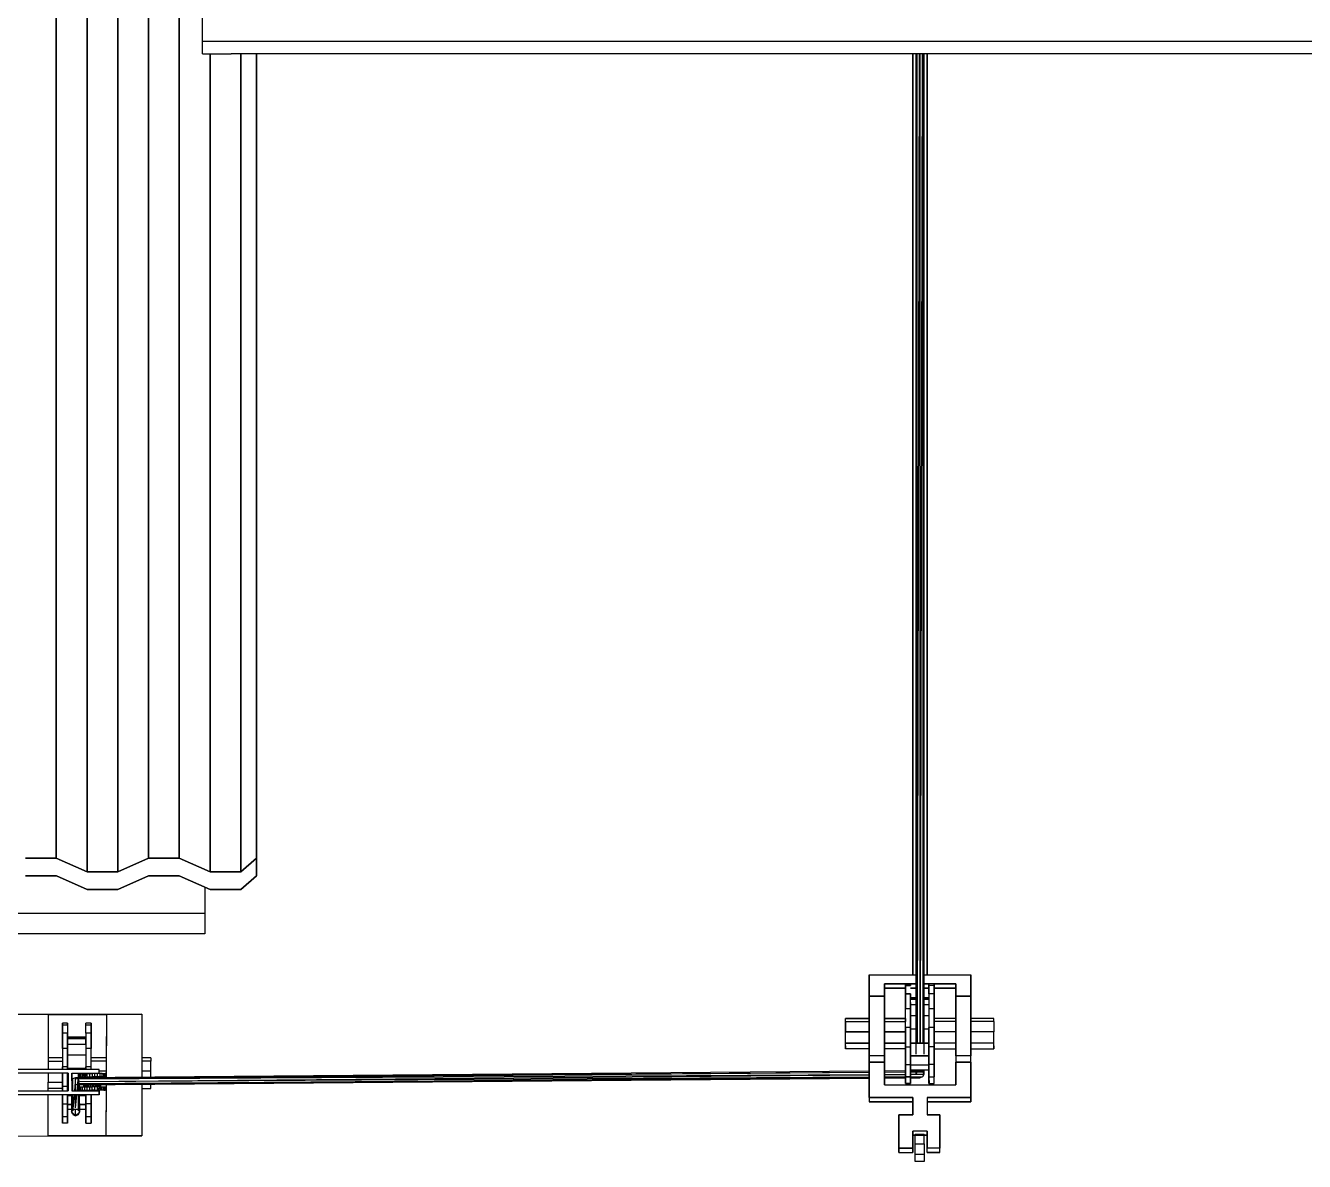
# Model space of a CAD drawing. Extents: x -32 to 51.8, y -51.6 to -5.5.
# Drawn here: x -15.203 to -11.639, y -27.937 to -24.769 of the extents above; entities that cross this region are included whole.
import ezdxf

# ---------------------------------------------------------------- set-up
doc = ezdxf.new("R2010")
doc.units = 0
doc.header["$MEASUREMENT"] = 0
doc.layers.get('0').update_dxf_attribs({"linetype": 'CONTINUOUS'})
doc.layers.add('hachures', color=5, linetype='CONTINUOUS')

msp = doc.modelspace()

# ---------------------------------------------------------------- linework, layer by layer
for p, q in [((-14.71, -24.8128), (-14.71, -24.651)), ((-14.71, -24.8484), (-14.71, -24.8128)), ((-14.71, -24.8128), (-14.63, -24.8128)), ((-14.63, -24.8128), (-10.79, -24.8128)), ((-14.71, -24.8484), (-14.63, -24.8484)), ((-10.79, -24.8484), (-14.63, -24.8484)), ((-14.6034, -24.8484), (-14.6034, -27.1295)), ((-14.5599, -27.0911), (-14.5599, -24.8484)), ((-14.5599, -24.8484), (-14.5599, -27.0911)), ((-14.5598, -27.1404), (-14.5598, -24.8484)), ((-12.7297, -24.8484), (-12.7297, -27.4169)), ((-12.7297, -27.4169), (-12.7297, -24.8484)), ((-12.7213, -24.8484), (-12.7213, -27.6379)), ((-12.719, -24.8484), (-12.7213, -27.6379)), ((-12.718, -27.607), (-12.718, -24.8484)), ((-12.7124, -24.8484), (-12.718, -27.607)), ((-12.7101, -24.8484), (-12.7101, -27.607)), ((-12.7045, -24.8484), (-12.71, -27.607)), ((-12.7021, -24.8484), (-12.7021, -27.607)), ((-12.6998, -24.8484), (-12.7021, -27.607)), ((-12.6988, -27.6379), (-12.6988, -24.8484)), ((-12.6902, -24.8484), (-12.6902, -27.4169)), ((-12.6902, -24.8484), (-12.6902, -27.4169)), ((-12.6902, -27.4169), (-12.6902, -24.8484)), ((-15.2034, -27.0911), (-15.1177, -27.0911)), ((-15.1177, -27.0912), (-15.2034, -27.0912)), ((-15.1177, -27.0912), (-15.1177, -27.0911)), ((-15.1177, -27.0911), (-15.0319, -27.1295)), ((-15.0319, -27.1296), (-15.1177, -27.0912)), ((-14.9462, -27.1295), (-14.8605, -27.0911)), ((-14.8605, -27.0912), (-14.9462, -27.1296)), ((-14.8605, -27.0911), (-14.8605, -27.0912)), ((-14.8605, -27.0911), (-14.7748, -27.0911)), ((-14.7748, -27.0912), (-14.8605, -27.0912)), ((-14.7748, -27.0911), (-14.7748, -27.0912)), ((-14.7748, -27.0911), (-14.6891, -27.1295)), ((-14.6891, -27.1296), (-14.7748, -27.0912)), ((-14.6034, -27.1295), (-14.5599, -27.0911)), ((-14.5599, -27.0912), (-14.6034, -27.1296)), ((-14.5599, -27.0911), (-14.5599, -27.0912)), ((-14.5599, -27.0911), (-14.5598, -27.1403)), ((-14.5598, -27.1404), (-14.5599, -27.0912)), ((-15.2032, -27.1403), (-15.2032, -27.1404)), ((-15.1175, -27.1403), (-15.2032, -27.1403)), ((-15.2032, -27.1404), (-15.1175, -27.1404)), ((-15.1175, -27.1403), (-15.1175, -27.1404)), ((-15.1175, -27.1404), (-15.1175, -27.1403)), ((-15.0318, -27.1787), (-15.1175, -27.1403)), ((-15.1175, -27.1404), (-15.0318, -27.1787)), ((-15.0319, -27.1296), (-15.0319, -27.1295)), ((-15.0319, -27.1295), (-14.9462, -27.1295)), ((-14.9462, -27.1296), (-15.0319, -27.1296)), ((-14.8604, -27.1403), (-14.9461, -27.1787)), ((-14.9461, -27.1787), (-14.8604, -27.1404)), ((-14.8604, -27.1403), (-14.8604, -27.1404)), ((-14.7747, -27.1403), (-14.8604, -27.1403)), ((-14.8604, -27.1404), (-14.7747, -27.1404)), ((-14.7747, -27.1404), (-14.7747, -27.1403)), ((-14.689, -27.1787), (-14.7747, -27.1403)), ((-14.7747, -27.1404), (-14.689, -27.1787)), ((-14.6891, -27.1296), (-14.6891, -27.1295)), ((-14.6891, -27.1295), (-14.6034, -27.1295)), ((-14.6034, -27.1296), (-14.6891, -27.1296)), ((-14.6034, -27.1295), (-14.6034, -27.1296)), ((-14.5598, -27.1403), (-14.6032, -27.1787)), ((-14.6032, -27.1787), (-14.5598, -27.1404)), ((-15.0318, -27.1787), (-15.0318, -27.1787)), ((-15.0318, -27.1787), (-14.9461, -27.1787)), ((-15.0318, -27.1787), (-15.0318, -27.1787)), ((-14.9461, -27.1787), (-15.0318, -27.1787)), ((-14.9461, -27.1787), (-14.9461, -27.1787)), ((-14.9461, -27.1787), (-14.9461, -27.1787)), ((-14.7034, -27.1723), (-14.7034, -27.2448)), ((-14.689, -27.1787), (-14.689, -27.1787)), ((-14.689, -27.1787), (-14.6032, -27.1787)), ((-14.6032, -27.1787), (-14.689, -27.1787)), ((-14.6032, -27.1787), (-14.6032, -27.1787)), ((-18.6234, -27.2447), (-14.7834, -27.2448)), ((-14.7834, -27.2448), (-14.7034, -27.2448)), ((-14.7034, -27.2448), (-14.7034, -27.3017)), ((-14.7834, -27.3017), (-18.6234, -27.3017)), ((-14.7034, -27.3017), (-14.7834, -27.3017)), ((-12.8514, -27.4416), (-12.8514, -27.4169)), ((-12.8514, -27.4169), (-12.8095, -27.4169)), ((-12.8514, -27.4174), (-12.8514, -27.4416)), ((-12.8514, -27.4533), (-12.8514, -27.4175)), ((-12.8514, -27.4175), (-12.8514, -27.4416)), ((-12.8514, -27.4937), (-12.8514, -27.4416)), ((-12.8514, -27.4416), (-12.8514, -27.4937)), ((-12.8095, -27.4169), (-12.7297, -27.4169)), ((-12.8095, -27.4416), (-12.8095, -27.4757)), ((-12.7506, -27.4416), (-12.8095, -27.4416)), ((-12.8095, -27.4757), (-12.8095, -27.4416)), ((-12.8095, -27.4533), (-12.8095, -27.4416)), ((-12.8095, -27.4416), (-12.7506, -27.4416)), ((-12.7506, -27.4601), (-12.7506, -27.4415)), ((-12.7506, -27.4415), (-12.7506, -27.4466)), ((-12.7362, -27.4415), (-12.7506, -27.4415)), ((-12.7506, -27.4466), (-12.7506, -27.4415)), ((-12.7506, -27.4415), (-12.7362, -27.4415)), ((-12.7506, -27.4466), (-12.7506, -27.4697)), ((-12.7362, -27.4466), (-12.7506, -27.4466)), ((-12.7506, -27.4697), (-12.7506, -27.4466)), ((-12.7506, -27.4466), (-12.7362, -27.4466)), ((-12.7362, -27.4466), (-12.7362, -27.4415)), ((-12.7362, -27.4415), (-12.7362, -27.4466)), ((-12.7297, -27.4416), (-12.7362, -27.4416)), ((-12.7362, -27.4416), (-12.7297, -27.4416)), ((-12.7362, -27.4466), (-12.7362, -27.4466)), ((-12.7362, -27.4466), (-12.7362, -27.4466)), ((-12.7297, -27.4169), (-12.7213, -27.4169)), ((-12.7213, -27.4416), (-12.7297, -27.4416)), ((-12.7297, -27.4416), (-12.7213, -27.4416)), ((-12.6988, -27.4169), (-12.6902, -27.4169)), ((-12.6902, -27.4416), (-12.6988, -27.4416)), ((-12.6988, -27.4416), (-12.6902, -27.4416)), ((-12.6902, -27.4169), (-12.6104, -27.4169)), ((-12.6851, -27.4416), (-12.6902, -27.4416)), ((-12.6902, -27.4416), (-12.6851, -27.4416)), ((-12.6851, -27.4415), (-12.6851, -27.4466)), ((-12.6706, -27.4415), (-12.6851, -27.4415)), ((-12.6851, -27.4466), (-12.6851, -27.4415)), ((-12.6851, -27.4466), (-12.6851, -27.4697)), ((-12.6706, -27.4466), (-12.6851, -27.4466)), ((-12.6851, -27.4697), (-12.6851, -27.4466)), ((-12.6706, -27.4415), (-12.6706, -27.4466)), ((-12.6706, -27.4466), (-12.6706, -27.4415)), ((-12.6104, -27.4416), (-12.6706, -27.4416)), ((-12.6706, -27.4416), (-12.6104, -27.4416)), ((-12.6706, -27.4466), (-12.6706, -27.4697)), ((-12.6706, -27.4697), (-12.6706, -27.4466)), ((-12.6104, -27.4169), (-12.5686, -27.4169)), ((-12.6104, -27.4757), (-12.6104, -27.4416)), ((-12.6104, -27.4533), (-12.6104, -27.4416)), ((-12.6104, -27.4416), (-12.6104, -27.4937)), ((-12.5686, -27.4169), (-12.5686, -27.4416)), ((-12.5686, -27.4533), (-12.5686, -27.4174)), ((-12.5686, -27.4416), (-12.5686, -27.4757)), ((-12.5686, -27.4757), (-12.5686, -27.4416)), ((-12.8514, -27.5055), (-12.8514, -27.4533)), ((-12.8095, -27.4757), (-12.8514, -27.4757)), ((-12.8514, -27.4757), (-12.8514, -27.4937)), ((-12.8514, -27.4937), (-12.8514, -27.4757)), ((-12.8514, -27.4757), (-12.8514, -27.5201)), ((-12.8514, -27.5201), (-12.8514, -27.4757)), ((-12.8514, -27.4757), (-12.8095, -27.4757)), ((-12.8095, -27.4533), (-12.7506, -27.4533)), ((-12.7506, -27.4533), (-12.8095, -27.4533)), ((-12.8095, -27.4757), (-12.8095, -27.4757)), ((-12.8095, -27.4757), (-12.8095, -27.5201)), ((-12.8095, -27.5201), (-12.8095, -27.4757)), ((-12.7506, -27.4601), (-12.7506, -27.4948)), ((-12.7506, -27.4948), (-12.7506, -27.4601)), ((-12.7506, -27.4697), (-12.7506, -27.5117)), ((-12.7506, -27.5117), (-12.7506, -27.4697)), ((-12.7506, -27.4697), (-12.7362, -27.4697)), ((-12.7362, -27.4697), (-12.7506, -27.4697)), ((-12.7362, -27.4533), (-12.7297, -27.4533)), ((-12.7297, -27.4533), (-12.7362, -27.4533)), ((-12.7362, -27.4697), (-12.7362, -27.4802)), ((-12.7362, -27.5117), (-12.7362, -27.4697)), ((-12.7213, -27.4802), (-12.7362, -27.4802)), ((-12.7362, -27.4839), (-12.7362, -27.4802)), ((-12.7213, -27.4839), (-12.7362, -27.4839)), ((-12.7362, -27.5006), (-12.7362, -27.4839)), ((-12.7362, -27.4839), (-12.7213, -27.4839)), ((-12.7297, -27.4533), (-12.7213, -27.4533)), ((-12.7213, -27.4533), (-12.7297, -27.4533)), ((-12.6988, -27.4533), (-12.6902, -27.4533)), ((-12.6902, -27.4533), (-12.6988, -27.4533)), ((-12.6851, -27.4802), (-12.6988, -27.4802)), ((-12.6851, -27.4839), (-12.6988, -27.4839)), ((-12.6988, -27.4839), (-12.6851, -27.4839)), ((-12.6902, -27.4533), (-12.6851, -27.4533)), ((-12.6851, -27.4533), (-12.6902, -27.4533)), ((-12.6851, -27.4601), (-12.6851, -27.4936)), ((-12.6851, -27.4697), (-12.6851, -27.5117)), ((-12.6706, -27.4697), (-12.6851, -27.4697)), ((-12.6851, -27.4802), (-12.6851, -27.4839)), ((-12.6851, -27.4839), (-12.6851, -27.5006)), ((-12.6706, -27.4533), (-12.6104, -27.4533)), ((-12.6104, -27.4533), (-12.6706, -27.4533)), ((-12.6706, -27.4697), (-12.6706, -27.5117)), ((-12.6706, -27.4948), (-12.6706, -27.4697)), ((-12.6706, -27.5117), (-12.6706, -27.4697)), ((-12.6104, -27.5055), (-12.6104, -27.4533)), ((-12.6104, -27.4937), (-12.6104, -27.4757)), ((-12.6104, -27.4757), (-12.6104, -27.5201)), ((-12.6104, -27.5201), (-12.6104, -27.4757)), ((-12.6104, -27.4757), (-12.5686, -27.4757)), ((-12.5686, -27.4757), (-12.6104, -27.4757)), ((-12.6104, -27.4757), (-12.6104, -27.4757)), ((-12.5686, -27.4757), (-12.5686, -27.5201)), ((-12.5686, -27.5201), (-12.5686, -27.4757)), ((-12.5686, -27.4757), (-12.5686, -27.4757)), ((-12.8514, -27.4937), (-12.8514, -27.5055)), ((-12.8514, -27.4937), (-12.8514, -27.4937)), ((-12.8514, -27.5055), (-12.8514, -27.5055)), ((-12.8514, -27.5055), (-12.8514, -27.5201)), ((-12.8514, -27.5223), (-12.8514, -27.5055)), ((-12.7506, -27.4948), (-12.7506, -27.4948)), ((-12.7506, -27.4948), (-12.7506, -27.5117)), ((-12.7506, -27.5117), (-12.7506, -27.4948)), ((-12.7506, -27.5629), (-12.7506, -27.5117)), ((-12.7506, -27.5117), (-12.7506, -27.5117)), ((-12.7362, -27.5117), (-12.7506, -27.5117)), ((-12.7362, -27.4936), (-12.7362, -27.5187)), ((-12.7362, -27.4948), (-12.7362, -27.4948)), ((-12.7362, -27.5006), (-12.7362, -27.5309)), ((-12.7213, -27.5006), (-12.7362, -27.5006)), ((-12.7362, -27.5309), (-12.7362, -27.5006)), ((-12.7362, -27.5629), (-12.7362, -27.5117)), ((-12.7362, -27.5117), (-12.7362, -27.5629)), ((-12.7362, -27.5187), (-12.7362, -27.5187)), ((-12.6851, -27.5006), (-12.6988, -27.5006)), ((-12.6851, -27.4948), (-12.6851, -27.4948)), ((-12.6851, -27.5006), (-12.6851, -27.5117)), ((-12.6851, -27.5117), (-12.6851, -27.5629)), ((-12.6706, -27.5117), (-12.6851, -27.5117)), ((-12.6706, -27.4948), (-12.6706, -27.4948)), ((-12.6706, -27.5442), (-12.6706, -27.4948)), ((-12.6706, -27.5117), (-12.6706, -27.5629)), ((-12.6706, -27.5629), (-12.6706, -27.5117)), ((-12.6104, -27.5223), (-12.6104, -27.5055)), ((-12.6104, -27.5055), (-12.6104, -27.5201)), ((-15.1392, -27.5271), (-15.2379, -27.5273)), ((-15.1397, -27.6801), (-15.1392, -27.5271)), ((-15.1392, -27.5271), (-14.9772, -27.5267)), ((-14.9772, -27.5267), (-15.1392, -27.5271)), ((-15.1392, -27.5271), (-14.9772, -27.5269)), ((-15.1005, -27.57), (-15.1005, -27.5514)), ((-15.1005, -27.5514), (-15.1005, -27.5566)), ((-15.086, -27.5514), (-15.1005, -27.5514)), ((-15.1005, -27.5566), (-15.1005, -27.5514)), ((-15.086, -27.5566), (-15.086, -27.5514)), ((-15.086, -27.5514), (-15.086, -27.5566)), ((-15.0205, -27.5514), (-15.0349, -27.5514)), ((-15.0349, -27.5566), (-15.0349, -27.5514)), ((-15.0205, -27.5566), (-15.0205, -27.5514)), ((-15.0205, -27.5514), (-15.0205, -27.5566)), ((-14.9778, -27.7029), (-14.9772, -27.5269)), ((-14.9776, -27.6483), (-14.9772, -27.5269)), ((-14.9772, -27.5267), (-14.8788, -27.5265)), ((-14.8788, -27.5265), (-14.9772, -27.5267)), ((-14.9772, -27.5269), (-14.8788, -27.5266)), ((-14.8788, -27.5266), (-14.8792, -27.7021)), ((-14.8788, -27.5266), (-14.8791, -27.6483)), ((-12.8514, -27.5383), (-12.9177, -27.5383)), ((-12.9177, -27.5469), (-12.9177, -27.5383)), ((-12.9177, -27.5383), (-12.8514, -27.5383)), ((-12.9177, -27.5469), (-12.8514, -27.5469)), ((-12.9177, -27.5753), (-12.9177, -27.5469)), ((-12.9177, -27.5469), (-12.9177, -27.5753)), ((-12.8514, -27.5201), (-12.8514, -27.6421)), ((-12.8514, -27.6421), (-12.8514, -27.5201)), ((-12.8514, -27.5383), (-12.8514, -27.5223)), ((-12.8095, -27.5201), (-12.8095, -27.6421)), ((-12.8095, -27.6421), (-12.8095, -27.5201)), ((-12.8095, -27.5383), (-12.8095, -27.5223)), ((-12.7506, -27.5383), (-12.8095, -27.5383)), ((-12.8095, -27.5383), (-12.7506, -27.5383)), ((-12.8095, -27.5469), (-12.7506, -27.5469)), ((-12.7506, -27.5469), (-12.7506, -27.5383)), ((-12.7506, -27.5383), (-12.7506, -27.5469)), ((-12.7362, -27.5309), (-12.7362, -27.5679)), ((-12.7213, -27.5309), (-12.7362, -27.5309)), ((-12.6851, -27.5309), (-12.6988, -27.5309)), ((-12.6104, -27.5383), (-12.6706, -27.5383)), ((-12.6706, -27.5469), (-12.6706, -27.5383)), ((-12.6104, -27.5469), (-12.6706, -27.5469)), ((-12.6706, -27.5753), (-12.6706, -27.5469)), ((-12.6104, -27.5201), (-12.6104, -27.6421)), ((-12.6104, -27.6421), (-12.6104, -27.5201)), ((-12.6104, -27.5383), (-12.6104, -27.5223)), ((-12.6104, -27.5223), (-12.6104, -27.5383)), ((-12.5686, -27.5201), (-12.5686, -27.6421)), ((-12.5686, -27.6421), (-12.5686, -27.5201)), ((-12.5686, -27.5229), (-12.5686, -27.5223)), ((-12.504, -27.5383), (-12.5686, -27.5383)), ((-12.504, -27.5469), (-12.5686, -27.5469)), ((-12.504, -27.5469), (-12.504, -27.5383)), ((-12.504, -27.5469), (-12.504, -27.5753)), ((-15.1005, -27.5566), (-15.1005, -27.5796)), ((-15.086, -27.5566), (-15.1005, -27.5566)), ((-15.1005, -27.5796), (-15.1005, -27.5566)), ((-15.1005, -27.6047), (-15.1005, -27.57)), ((-15.1005, -27.57), (-15.1005, -27.6047)), ((-15.1005, -27.5796), (-15.1005, -27.6216)), ((-15.086, -27.5796), (-15.1005, -27.5796)), ((-15.1005, -27.6216), (-15.1005, -27.5796)), ((-15.086, -27.5566), (-15.086, -27.5796)), ((-15.086, -27.5796), (-15.086, -27.5901)), ((-15.086, -27.6216), (-15.086, -27.5796)), ((-15.086, -27.5796), (-15.086, -27.6216)), ((-15.086, -27.5901), (-15.086, -27.5939)), ((-15.0349, -27.5901), (-15.086, -27.5901)), ((-15.086, -27.5901), (-15.086, -27.5951)), ((-15.086, -27.5939), (-15.086, -27.5901)), ((-15.086, -27.5901), (-15.0349, -27.5901)), ((-15.0205, -27.5566), (-15.0349, -27.5566)), ((-15.0349, -27.5796), (-15.0349, -27.5566)), ((-15.0205, -27.5796), (-15.0349, -27.5796)), ((-15.0349, -27.5796), (-15.0349, -27.6216)), ((-15.0349, -27.5939), (-15.0349, -27.5901)), ((-15.0205, -27.5796), (-15.0205, -27.5566)), ((-15.0205, -27.5566), (-15.0205, -27.5796)), ((-15.0205, -27.6216), (-15.0205, -27.5796)), ((-15.0205, -27.5796), (-15.0205, -27.6216)), ((-12.8514, -27.5753), (-12.9177, -27.5753)), ((-12.9177, -27.6068), (-12.9177, -27.5753)), ((-12.9177, -27.5753), (-12.8514, -27.5753)), ((-12.7506, -27.5753), (-12.8095, -27.5753)), ((-12.8095, -27.5753), (-12.7506, -27.5753)), ((-12.7506, -27.6172), (-12.7506, -27.5629)), ((-12.7362, -27.5629), (-12.7506, -27.5629)), ((-12.7506, -27.5629), (-12.7506, -27.5629)), ((-12.7506, -27.5629), (-12.7506, -27.6172)), ((-12.7362, -27.6172), (-12.7362, -27.5629)), ((-12.7362, -27.5629), (-12.7362, -27.6172)), ((-12.7362, -27.5679), (-12.7362, -27.607)), ((-12.7213, -27.5679), (-12.7362, -27.5679)), ((-12.6851, -27.5679), (-12.6988, -27.5679)), ((-12.6851, -27.5629), (-12.6851, -27.6172)), ((-12.6706, -27.5629), (-12.6851, -27.5629)), ((-12.6851, -27.6172), (-12.6851, -27.5629)), ((-12.6706, -27.5753), (-12.6706, -27.5629)), ((-12.6706, -27.6172), (-12.6706, -27.5629)), ((-12.6706, -27.5629), (-12.6706, -27.6172)), ((-12.6104, -27.5753), (-12.6706, -27.5753)), ((-12.6706, -27.6068), (-12.6706, -27.5753)), ((-12.504, -27.5753), (-12.5686, -27.5753)), ((-12.504, -27.6068), (-12.504, -27.5753)), ((-15.1005, -27.6216), (-15.1005, -27.6047)), ((-15.1005, -27.6047), (-15.1005, -27.6047)), ((-15.1005, -27.6047), (-15.1005, -27.6216)), ((-15.1005, -27.6216), (-15.1005, -27.6729)), ((-15.1005, -27.6216), (-15.1005, -27.6216)), ((-15.086, -27.6216), (-15.1005, -27.6216)), ((-15.086, -27.6032), (-15.086, -27.5939)), ((-15.086, -27.5939), (-15.0349, -27.5939)), ((-15.0349, -27.5939), (-15.086, -27.5939)), ((-15.0349, -27.6105), (-15.086, -27.6105)), ((-15.086, -27.6216), (-15.086, -27.6729)), ((-15.086, -27.6729), (-15.086, -27.6216)), ((-15.0349, -27.6105), (-15.0349, -27.5939)), ((-15.0349, -27.6216), (-15.0349, -27.6729)), ((-15.0205, -27.6216), (-15.0349, -27.6216)), ((-15.0205, -27.6729), (-15.0205, -27.6216)), ((-12.9177, -27.623), (-12.9177, -27.6068)), ((-12.9177, -27.6068), (-12.8514, -27.6068)), ((-12.8514, -27.6068), (-12.9177, -27.6068)), ((-12.9177, -27.6144), (-12.9177, -27.623)), ((-12.8514, -27.623), (-12.9177, -27.623)), ((-12.8514, -27.6886), (-12.8514, -27.623)), ((-12.8095, -27.6068), (-12.7506, -27.6068)), ((-12.7506, -27.6068), (-12.8095, -27.6068)), ((-12.7506, -27.623), (-12.8095, -27.623)), ((-12.8095, -27.66), (-12.8095, -27.623)), ((-12.7506, -27.6666), (-12.7506, -27.6172)), ((-12.7506, -27.6172), (-12.7362, -27.6172)), ((-12.7506, -27.6172), (-12.7506, -27.6666)), ((-12.7362, -27.607), (-12.7362, -27.6427)), ((-12.7362, -27.607), (-12.7362, -27.607)), ((-12.7362, -27.607), (-12.7213, -27.607)), ((-12.7213, -27.607), (-12.7362, -27.607)), ((-12.7362, -27.6666), (-12.7362, -27.6172)), ((-12.7362, -27.6172), (-12.7362, -27.6666)), ((-12.7213, -27.607), (-12.6851, -27.607)), ((-12.6851, -27.607), (-12.7213, -27.607)), ((-12.6851, -27.6172), (-12.6851, -27.6666)), ((-12.6706, -27.6172), (-12.6851, -27.6172)), ((-12.6851, -27.6666), (-12.6851, -27.6172)), ((-12.6706, -27.5984), (-12.6706, -27.5984)), ((-12.6104, -27.6068), (-12.6706, -27.6068)), ((-12.6706, -27.623), (-12.6706, -27.6068)), ((-12.6706, -27.6497), (-12.6706, -27.6068)), ((-12.6706, -27.6666), (-12.6706, -27.6172)), ((-12.6706, -27.6172), (-12.6706, -27.6666)), ((-12.6706, -27.623), (-12.6104, -27.623)), ((-12.6104, -27.6421), (-12.6104, -27.623)), ((-12.6104, -27.623), (-12.6104, -27.6717)), ((-12.504, -27.6068), (-12.5686, -27.6068)), ((-12.5686, -27.623), (-12.504, -27.623)), ((-12.504, -27.623), (-12.504, -27.6068)), ((-12.504, -27.6145), (-12.504, -27.623)), ((-15.1397, -27.6569), (-15.1005, -27.6569)), ((-15.1005, -27.6483), (-15.1396, -27.6483)), ((-15.0349, -27.6408), (-15.086, -27.6408)), ((-14.9776, -27.6483), (-15.0205, -27.6483)), ((-15.0205, -27.6569), (-15.0205, -27.6483)), ((-14.9776, -27.6569), (-15.0205, -27.6569)), ((-14.8538, -27.6483), (-14.8791, -27.6483)), ((-14.8538, -27.6569), (-14.8791, -27.6569)), ((-14.8538, -27.6483), (-14.8538, -27.6569)), ((-14.8538, -27.6852), (-14.8538, -27.6569)), ((-12.8514, -27.6421), (-12.8514, -27.6601)), ((-12.8095, -27.6421), (-12.8514, -27.6421)), ((-12.8514, -27.66), (-12.8514, -27.6421)), ((-12.8514, -27.7234), (-12.8514, -27.66)), ((-12.8514, -27.66), (-12.8095, -27.66)), ((-12.8514, -27.6601), (-12.8514, -27.7235)), ((-12.8095, -27.6601), (-12.8514, -27.6601)), ((-12.8095, -27.6421), (-12.8095, -27.66)), ((-12.8095, -27.66), (-12.8095, -27.7234)), ((-12.8095, -27.7235), (-12.8095, -27.6601)), ((-12.8095, -27.6601), (-12.8095, -27.6717)), ((-12.7362, -27.6427), (-12.7362, -27.6677)), ((-12.7362, -27.6427), (-12.7362, -27.6427)), ((-12.7362, -27.6427), (-12.6851, -27.6427)), ((-12.6851, -27.6427), (-12.7362, -27.6427)), ((-12.7213, -27.6427), (-12.7213, -27.6427)), ((-12.7186, -27.6427), (-12.7186, -27.6427)), ((-12.718, -27.6427), (-12.718, -27.6427)), ((-12.712, -27.6427), (-12.712, -27.6427)), ((-12.7101, -27.6427), (-12.7101, -27.6427)), ((-12.7038, -27.6427), (-12.7038, -27.6427)), ((-12.7021, -27.6427), (-12.7021, -27.6427)), ((-12.6992, -27.6427), (-12.6992, -27.6427)), ((-12.6988, -27.6427), (-12.6988, -27.6427)), ((-12.6851, -27.6427), (-12.6851, -27.6427)), ((-12.6104, -27.6421), (-12.6104, -27.66)), ((-12.5686, -27.6421), (-12.6104, -27.6421)), ((-12.6104, -27.7234), (-12.6104, -27.66)), ((-12.6104, -27.66), (-12.5686, -27.66)), ((-12.6104, -27.6601), (-12.6104, -27.7235)), ((-12.5686, -27.6601), (-12.6104, -27.6601)), ((-12.5686, -27.66), (-12.5686, -27.6421)), ((-12.5686, -27.66), (-12.5686, -27.7234)), ((-12.5686, -27.7235), (-12.5686, -27.6601)), ((-15.0847, -27.6801), (-15.4089, -27.6801)), ((-15.0847, -27.6909), (-15.4089, -27.6909)), ((-15.14, -27.7403), (-15.1398, -27.6909)), ((-15.1005, -27.6729), (-15.1005, -27.6729)), ((-15.1005, -27.6729), (-15.1005, -27.6801)), ((-15.086, -27.6729), (-15.1005, -27.6729)), ((-15.1005, -27.6801), (-15.1005, -27.6729)), ((-15.1005, -27.6909), (-15.1005, -27.7271)), ((-15.1005, -27.7168), (-15.1005, -27.6909)), ((-15.1005, -27.7271), (-15.1005, -27.6909)), ((-15.086, -27.6801), (-15.086, -27.6729)), ((-15.086, -27.6729), (-15.086, -27.6801)), ((-15.0349, -27.6778), (-15.086, -27.6778)), ((-15.086, -27.6801), (-15.086, -27.6778)), ((-15.086, -27.717), (-15.086, -27.6909)), ((-15.086, -27.7271), (-15.086, -27.6909)), ((-15.086, -27.6909), (-15.086, -27.7271)), ((-15.0745, -27.6801), (-15.0847, -27.6801)), ((-15.0847, -27.6909), (-15.0847, -27.7403)), ((-15.0847, -27.7403), (-15.0847, -27.6909)), ((-15.0847, -27.6909), (-15.0847, -27.7403)), ((-15.0847, -27.7403), (-15.0847, -27.6909)), ((-14.9978, -27.6801), (-15.0745, -27.6801)), ((-14.9978, -27.6801), (-15.0745, -27.6801)), ((-15.0745, -27.7117), (-15.0745, -27.6909)), ((-15.0745, -27.6909), (-14.9978, -27.6909)), ((-15.0745, -27.6909), (-15.0745, -27.7403)), ((-12.8514, -27.685), (-15.0641, -27.7036)), ((-15.0641, -27.7036), (-12.8514, -27.6878)), ((-15.057, -27.6916), (-15.0562, -27.6916)), ((-15.057, -27.6916), (-15.057, -27.7007)), ((-15.0562, -27.7065), (-12.8514, -27.6879)), ((-15.054, -27.6916), (-15.0562, -27.7007)), ((-15.0562, -27.6916), (-15.0562, -27.7007)), ((-15.0562, -27.6916), (-15.054, -27.6916)), ((-15.0562, -27.7065), (-12.8514, -27.6944)), ((-15.054, -27.6916), (-15.054, -27.7007)), ((-15.0503, -27.6916), (-15.054, -27.7007)), ((-15.0503, -27.6916), (-15.054, -27.6916)), ((-15.0529, -27.7136), (-12.8514, -27.6949)), ((-15.0503, -27.6916), (-15.0503, -27.7007)), ((-15.0503, -27.6916), (-15.0454, -27.6916)), ((-15.0394, -27.6916), (-15.0454, -27.7007)), ((-15.0454, -27.6916), (-15.0454, -27.7007)), ((-15.0454, -27.6916), (-15.0394, -27.6916)), ((-15.0394, -27.6916), (-15.0394, -27.7007)), ((-15.0326, -27.6916), (-15.0394, -27.7007)), ((-15.0394, -27.6916), (-15.0326, -27.6916)), ((-15.0349, -27.6729), (-15.0349, -27.6801)), ((-15.0205, -27.6729), (-15.0349, -27.6729)), ((-15.0349, -27.6801), (-15.0349, -27.6729)), ((-15.0349, -27.6778), (-15.0349, -27.6801)), ((-15.0349, -27.6909), (-15.0349, -27.6916)), ((-15.0349, -27.6916), (-15.0349, -27.6909)), ((-15.0349, -27.6909), (-15.0349, -27.6916)), ((-15.0326, -27.6916), (-15.0326, -27.7007)), ((-15.0326, -27.6916), (-15.0252, -27.6916)), ((-15.0252, -27.6916), (-15.0175, -27.6916)), ((-15.0252, -27.6916), (-15.0252, -27.7007)), ((-15.0205, -27.6801), (-15.0205, -27.6729)), ((-15.0205, -27.6916), (-15.0205, -27.6909)), ((-15.0098, -27.6916), (-15.0175, -27.6916)), ((-15.0175, -27.6916), (-15.0175, -27.7007)), ((-15.0025, -27.6916), (-15.0098, -27.6916)), ((-15.0098, -27.7007), (-15.0098, -27.6916)), ((-14.9956, -27.6916), (-15.0025, -27.6916)), ((-15.0025, -27.7007), (-15.0025, -27.6916)), ((-14.9978, -27.6909), (-14.9978, -27.6801)), ((-14.9978, -27.6909), (-14.9978, -27.6801)), ((-14.9777, -27.6852), (-14.9978, -27.6852)), ((-14.9897, -27.6916), (-14.9956, -27.6916)), ((-14.9956, -27.7007), (-14.9956, -27.6916)), ((-14.9897, -27.6916), (-14.9848, -27.6916)), ((-14.9897, -27.7007), (-14.9897, -27.6916)), ((-14.9848, -27.6916), (-14.9811, -27.6916)), ((-14.9848, -27.7007), (-14.9848, -27.6916)), ((-14.9789, -27.6916), (-14.9811, -27.6916)), ((-14.9811, -27.7007), (-14.9811, -27.6916)), ((-14.9781, -27.6916), (-14.9789, -27.6916)), ((-14.9789, -27.7007), (-14.9789, -27.6916)), ((-14.9781, -27.7007), (-14.9781, -27.6916)), ((-14.8538, -27.6852), (-14.8792, -27.6852)), ((-14.8538, -27.7018), (-14.8538, -27.6852)), ((-12.8514, -27.7234), (-12.8514, -27.6718)), ((-12.8514, -27.6718), (-12.8514, -27.6886)), ((-12.8095, -27.7234), (-12.8095, -27.6717)), ((-12.8095, -27.6718), (-12.8095, -27.7234)), ((-12.8095, -27.6719), (-12.8095, -27.6847)), ((-12.7506, -27.6842), (-12.8095, -27.6847)), ((-12.8095, -27.6875), (-12.7506, -27.687)), ((-12.8095, -27.6876), (-12.7506, -27.6871)), ((-12.8095, -27.6942), (-12.7506, -27.6938)), ((-12.8095, -27.6945), (-12.7506, -27.694)), ((-12.7506, -27.7013), (-12.7506, -27.6666)), ((-12.7506, -27.6666), (-12.7362, -27.6666)), ((-12.7506, -27.6666), (-12.7506, -27.7013)), ((-12.7362, -27.7013), (-12.7362, -27.6666)), ((-12.7362, -27.6666), (-12.7362, -27.7013)), ((-12.7362, -27.6677), (-12.6851, -27.6677)), ((-12.7362, -27.6677), (-12.7362, -27.6812)), ((-12.7362, -27.6812), (-12.6851, -27.6812)), ((-12.7362, -27.6812), (-12.7362, -27.6841)), ((-12.7213, -27.6839), (-12.7362, -27.6841)), ((-12.7362, -27.6869), (-12.7213, -27.6868)), ((-12.7362, -27.687), (-12.7213, -27.6869)), ((-12.7362, -27.6939), (-12.6988, -27.6936)), ((-12.7362, -27.6938), (-12.6988, -27.6936)), ((-12.7213, -27.6812), (-12.7213, -27.6936)), ((-12.7207, -27.6812), (-12.7213, -27.6936)), ((-12.718, -27.6867), (-12.7213, -27.6936)), ((-12.7181, -27.6868), (-12.7021, -27.6867)), ((-12.7181, -27.6868), (-12.7021, -27.6867)), ((-12.718, -27.6867), (-12.718, -27.6812)), ((-12.7173, -27.6812), (-12.718, -27.6867)), ((-12.7101, -27.6838), (-12.718, -27.6867)), ((-12.7101, -27.6812), (-12.7101, -27.6838)), ((-12.7097, -27.6812), (-12.7101, -27.6838)), ((-12.7021, -27.6867), (-12.7101, -27.6838)), ((-12.7021, -27.6867), (-12.7018, -27.6812)), ((-12.7021, -27.6867), (-12.7021, -27.6812)), ((-12.6988, -27.6936), (-12.7021, -27.6867)), ((-12.7021, -27.7004), (-12.6988, -27.6936)), ((-12.6988, -27.6936), (-12.6988, -27.6812)), ((-12.6851, -27.6666), (-12.6851, -27.7013)), ((-12.6706, -27.6666), (-12.6851, -27.6666)), ((-12.6851, -27.7013), (-12.6851, -27.6666)), ((-12.6706, -27.7013), (-12.6706, -27.6666)), ((-12.6706, -27.6666), (-12.6706, -27.7013)), ((-12.6104, -27.6717), (-12.6104, -27.6717)), ((-12.6104, -27.6717), (-12.6104, -27.7233)), ((-12.6104, -27.6718), (-12.6104, -27.6718)), ((-15.1005, -27.7168), (-15.1399, -27.7168)), ((-15.1005, -27.733), (-15.1399, -27.733)), ((-15.1005, -27.7271), (-15.1005, -27.7403)), ((-15.1005, -27.7403), (-15.1005, -27.7271)), ((-15.1005, -27.7271), (-15.086, -27.7271)), ((-15.1005, -27.733), (-15.1005, -27.7403)), ((-15.0847, -27.717), (-15.086, -27.717)), ((-15.086, -27.717), (-15.0847, -27.717)), ((-15.086, -27.7403), (-15.086, -27.7271)), ((-15.086, -27.7271), (-15.086, -27.7403)), ((-15.0721, -27.7065), (-15.0745, -27.7117)), ((-15.0721, -27.7065), (-15.0731, -27.7403)), ((-15.0641, -27.7036), (-15.0721, -27.7065)), ((-15.0719, -27.7403), (-15.0721, -27.7065)), ((-15.0641, -27.7036), (-15.0673, -27.7403)), ((-15.0562, -27.7065), (-15.0641, -27.7036)), ((-15.064, -27.7236), (-15.0641, -27.7036)), ((-15.0641, -27.7236), (-12.8514, -27.7045)), ((-15.0641, -27.7236), (-15.0562, -27.7207)), ((-15.0639, -27.7403), (-15.064, -27.7236)), ((-15.0593, -27.7403), (-15.0578, -27.7236)), ((-15.0576, -27.7212), (-15.0562, -27.7065)), ((-15.057, -27.7007), (-15.0562, -27.7007)), ((-15.057, -27.7286), (-15.0562, -27.7286)), ((-15.057, -27.7286), (-15.057, -27.7377)), ((-15.0562, -27.7007), (-15.054, -27.7007)), ((-15.0562, -27.7207), (-12.8514, -27.7017)), ((-12.8514, -27.7043), (-15.0562, -27.7207)), ((-15.0529, -27.7136), (-15.0562, -27.7065)), ((-15.0561, -27.7205), (-15.0562, -27.7065)), ((-15.0562, -27.7207), (-15.0529, -27.7136)), ((-15.0562, -27.7286), (-15.054, -27.7286)), ((-15.0562, -27.7286), (-15.0562, -27.7377)), ((-15.0561, -27.7286), (-15.0561, -27.7236)), ((-15.054, -27.7007), (-15.0503, -27.7007)), ((-15.054, -27.7286), (-15.0503, -27.7286)), ((-15.054, -27.7286), (-15.054, -27.7377)), ((-15.0534, -27.7286), (-15.0533, -27.7235)), ((-15.0529, -27.7136), (-12.8514, -27.7013)), ((-15.0528, -27.7286), (-15.0528, -27.7235)), ((-15.0503, -27.7007), (-15.0454, -27.7007)), ((-15.0503, -27.7286), (-15.0454, -27.7286)), ((-15.0503, -27.7286), (-15.0503, -27.7377)), ((-15.0454, -27.7007), (-15.0415, -27.7007)), ((-15.0454, -27.7286), (-15.0415, -27.7286)), ((-15.0454, -27.7286), (-15.0454, -27.7377)), ((-15.0415, -27.7007), (-15.0411, -27.7007)), ((-15.0415, -27.7007), (-15.0415, -27.7034)), ((-15.0415, -27.7234), (-15.0415, -27.7286)), ((-15.0415, -27.7286), (-15.0411, -27.7286)), ((-15.0411, -27.7007), (-15.0397, -27.7007)), ((-15.0411, -27.7007), (-15.0411, -27.7034)), ((-15.0411, -27.7234), (-15.0411, -27.7286)), ((-15.0411, -27.7286), (-15.0397, -27.7286)), ((-15.0397, -27.7007), (-15.0375, -27.7007)), ((-15.0397, -27.7007), (-15.0397, -27.7034)), ((-15.0397, -27.7234), (-15.0397, -27.7286)), ((-15.0397, -27.7286), (-15.0375, -27.7286)), ((-15.0394, -27.7286), (-15.0394, -27.7377)), ((-15.0375, -27.7007), (-15.0345, -27.7007)), ((-15.0375, -27.7007), (-15.0375, -27.7034)), ((-15.0375, -27.7234), (-15.0375, -27.7286)), ((-15.0375, -27.7286), (-15.0345, -27.7286)), ((-15.0345, -27.7007), (-15.0309, -27.7007)), ((-15.0345, -27.7007), (-15.0345, -27.7034)), ((-15.0345, -27.7234), (-15.0345, -27.7286)), ((-15.0345, -27.7286), (-15.0309, -27.7286)), ((-15.0326, -27.7286), (-15.0326, -27.7377)), ((-15.0309, -27.7007), (-15.0267, -27.7007)), ((-15.0309, -27.7007), (-15.0309, -27.7033)), ((-15.0309, -27.7233), (-15.0309, -27.7286)), ((-15.0309, -27.7286), (-15.0267, -27.7286)), ((-15.0267, -27.7007), (-15.0222, -27.7007)), ((-15.0267, -27.7007), (-15.0267, -27.7033)), ((-15.0267, -27.7233), (-15.0267, -27.7286)), ((-15.0267, -27.7286), (-15.0222, -27.7286)), ((-15.0252, -27.7286), (-15.0252, -27.7377)), ((-15.0222, -27.7007), (-15.0175, -27.7007)), ((-15.0222, -27.7007), (-15.0222, -27.7033)), ((-15.0222, -27.7233), (-15.0222, -27.7286)), ((-15.0222, -27.7286), (-15.0175, -27.7286)), ((-15.0129, -27.7007), (-15.0175, -27.7007)), ((-15.0175, -27.7007), (-15.0175, -27.7032)), ((-15.0175, -27.7232), (-15.0175, -27.7286)), ((-15.0129, -27.7286), (-15.0175, -27.7286)), ((-15.0175, -27.7377), (-15.0175, -27.7286)), ((-15.0084, -27.7007), (-15.0129, -27.7007)), ((-15.0129, -27.7032), (-15.0129, -27.7007)), ((-15.0129, -27.7286), (-15.0129, -27.7232)), ((-15.0084, -27.7286), (-15.0129, -27.7286)), ((-15.0098, -27.7377), (-15.0098, -27.7286)), ((-15.0042, -27.7007), (-15.0084, -27.7007)), ((-15.0084, -27.7031), (-15.0084, -27.7007)), ((-15.0084, -27.7286), (-15.0084, -27.7232)), ((-15.0042, -27.7286), (-15.0084, -27.7286)), ((-15.0006, -27.7007), (-15.0042, -27.7007)), ((-15.0042, -27.7031), (-15.0042, -27.7007)), ((-15.0042, -27.7286), (-15.0042, -27.7231)), ((-15.0006, -27.7286), (-15.0042, -27.7286)), ((-15.0025, -27.7377), (-14.9956, -27.7286)), ((-15.0025, -27.7377), (-15.0025, -27.7286)), ((-14.9976, -27.7007), (-15.0006, -27.7007)), ((-15.0006, -27.7031), (-15.0006, -27.7007)), ((-15.0006, -27.7286), (-15.0006, -27.7231)), ((-14.9976, -27.7286), (-15.0006, -27.7286)), ((-14.9954, -27.7007), (-14.9976, -27.7007)), ((-14.9976, -27.703), (-14.9976, -27.7007)), ((-14.9976, -27.7286), (-14.9976, -27.7231)), ((-14.9954, -27.7286), (-14.9976, -27.7286)), ((-14.9956, -27.7377), (-14.9897, -27.7286)), ((-14.9956, -27.7377), (-14.9956, -27.7286)), ((-14.994, -27.7007), (-14.9954, -27.7007)), ((-14.9954, -27.703), (-14.9954, -27.7007)), ((-14.9954, -27.7286), (-14.9954, -27.723)), ((-14.994, -27.7286), (-14.9954, -27.7286)), ((-14.9936, -27.7007), (-14.994, -27.7007)), ((-14.994, -27.703), (-14.994, -27.7007)), ((-14.994, -27.7286), (-14.994, -27.723)), ((-14.994, -27.7286), (-14.9936, -27.7286)), ((-14.9897, -27.7007), (-14.9936, -27.7007)), ((-14.9936, -27.703), (-14.9936, -27.7007)), ((-14.9936, -27.7286), (-14.9936, -27.723)), ((-14.9936, -27.7286), (-14.9897, -27.7286)), ((-14.9848, -27.7007), (-14.9897, -27.7007)), ((-14.9897, -27.7377), (-14.9897, -27.7286)), ((-14.9897, -27.7286), (-14.9848, -27.7286)), ((-14.9811, -27.7007), (-14.9848, -27.7007)), ((-14.9848, -27.7377), (-14.9811, -27.7286)), ((-14.9848, -27.7377), (-14.9848, -27.7286)), ((-14.9848, -27.7286), (-14.9811, -27.7286)), ((-14.9789, -27.7007), (-14.9811, -27.7007)), ((-14.9811, -27.7377), (-14.9811, -27.7286)), ((-14.9811, -27.7286), (-14.9789, -27.7286)), ((-14.9781, -27.7007), (-14.9789, -27.7007)), ((-14.9789, -27.7286), (-14.9781, -27.7286)), ((-14.9789, -27.7377), (-14.9789, -27.7286)), ((-14.9784, -27.8656), (-14.9779, -27.7229)), ((-14.9784, -27.8656), (-14.9779, -27.733)), ((-14.9781, -27.7377), (-14.9781, -27.7286)), ((-14.9781, -27.733), (-14.9779, -27.733)), ((-14.8793, -27.722), (-14.8796, -27.8653)), ((-14.8793, -27.733), (-14.8796, -27.8653)), ((-14.8793, -27.733), (-14.8538, -27.733)), ((-14.8538, -27.733), (-14.8538, -27.7218)), ((-14.8538, -27.733), (-14.8538, -27.7244)), ((-12.8514, -27.7589), (-12.8514, -27.7234)), ((-12.8514, -27.7235), (-12.8514, -27.759)), ((-12.8095, -27.701), (-12.7506, -27.7007)), ((-12.8095, -27.7013), (-12.7506, -27.7008)), ((-12.7506, -27.7036), (-12.8095, -27.704)), ((-12.8095, -27.7041), (-12.7506, -27.7036)), ((-12.8095, -27.7234), (-12.7297, -27.7234)), ((-12.7506, -27.7199), (-12.7506, -27.7013)), ((-12.7506, -27.7013), (-12.7506, -27.7013)), ((-12.7506, -27.7013), (-12.7362, -27.7013)), ((-12.7362, -27.7013), (-12.7506, -27.7013)), ((-12.7506, -27.7013), (-12.7506, -27.7199)), ((-12.7506, -27.7036), (-12.7506, -27.7147)), ((-12.7506, -27.7147), (-12.7506, -27.7199)), ((-12.7362, -27.7199), (-12.7506, -27.7199)), ((-12.7506, -27.7199), (-12.7506, -27.7199)), ((-12.7506, -27.7199), (-12.7362, -27.7199)), ((-12.7362, -27.7007), (-12.7021, -27.7004)), ((-12.7362, -27.7006), (-12.7021, -27.7004)), ((-12.7362, -27.7199), (-12.7362, -27.7013)), ((-12.7362, -27.7013), (-12.7362, -27.7199)), ((-12.7101, -27.7033), (-12.7362, -27.7035)), ((-12.7362, -27.7035), (-12.7101, -27.7033)), ((-12.7362, -27.7035), (-12.7362, -27.7147)), ((-12.7362, -27.7147), (-12.7362, -27.7199)), ((-12.7297, -27.7234), (-12.6902, -27.7234)), ((-12.7101, -27.7033), (-12.7021, -27.7004)), ((-12.6902, -27.7234), (-12.6104, -27.7234)), ((-12.6851, -27.7199), (-12.6851, -27.7013)), ((-12.6851, -27.7013), (-12.6706, -27.7013)), ((-12.6851, -27.7199), (-12.6706, -27.7199)), ((-12.6851, -27.7013), (-12.685, -27.7199)), ((-12.6706, -27.7013), (-12.6706, -27.7013)), ((-12.6706, -27.7199), (-12.6706, -27.7013)), ((-12.6706, -27.7199), (-12.6706, -27.7199)), ((-12.6706, -27.7199), (-12.6706, -27.7199)), ((-12.5686, -27.7234), (-12.5686, -27.7589)), ((-12.5686, -27.759), (-12.5686, -27.7235)), ((-15.4089, -27.7403), (-15.0847, -27.7403)), ((-15.0847, -27.7511), (-15.4089, -27.7511)), ((-15.1404, -27.8658), (-15.14, -27.7511)), ((-15.1005, -27.7511), (-15.1005, -27.7765)), ((-15.1005, -27.7511), (-15.1005, -27.7596)), ((-15.1005, -27.7765), (-15.1005, -27.7511)), ((-15.1005, -27.7596), (-15.1005, -27.7596)), ((-15.1005, -27.7596), (-15.1005, -27.7765)), ((-15.086, -27.7765), (-15.086, -27.7511)), ((-15.086, -27.7511), (-15.086, -27.7765)), ((-15.086, -27.7526), (-15.0752, -27.7526)), ((-15.0745, -27.7511), (-15.0847, -27.7511)), ((-15.0752, -27.7511), (-15.0749, -27.7984)), ((-15.0735, -27.7511), (-15.0749, -27.7984)), ((-15.0745, -27.7403), (-14.9978, -27.7403)), ((-14.9978, -27.7511), (-15.0745, -27.7511)), ((-15.0716, -27.7904), (-15.0718, -27.7511)), ((-15.0682, -27.7511), (-15.0716, -27.7904)), ((-15.0637, -27.7872), (-15.0639, -27.7511)), ((-15.0637, -27.7872), (-15.0603, -27.7511)), ((-15.057, -27.7377), (-15.0562, -27.7377)), ((-15.0562, -27.7377), (-15.054, -27.7377)), ((-15.056, -27.7403), (-15.056, -27.7377)), ((-15.0557, -27.7904), (-15.0559, -27.7511)), ((-15.0557, -27.7904), (-15.0543, -27.7511)), ((-15.054, -27.7377), (-15.0503, -27.7377)), ((-15.0539, -27.7403), (-15.0538, -27.7377)), ((-15.0527, -27.7403), (-15.0528, -27.7377)), ((-15.0524, -27.7984), (-15.0527, -27.7511)), ((-15.0527, -27.7526), (-15.0349, -27.7526)), ((-15.0503, -27.7377), (-15.0454, -27.7377)), ((-15.0454, -27.7377), (-15.0394, -27.7377)), ((-15.0394, -27.7377), (-15.0326, -27.7377)), ((-15.0349, -27.7377), (-15.0349, -27.7403)), ((-15.0349, -27.7403), (-15.0349, -27.7377)), ((-15.0349, -27.7511), (-15.0349, -27.7765)), ((-15.0349, -27.7765), (-15.0349, -27.7511)), ((-15.0326, -27.7377), (-15.0252, -27.7377)), ((-15.0252, -27.7377), (-15.0098, -27.7377)), ((-15.0252, -27.7377), (-15.0175, -27.7377)), ((-15.0205, -27.7403), (-15.0205, -27.7377)), ((-15.0205, -27.7377), (-15.0205, -27.7403)), ((-15.0205, -27.7377), (-15.0205, -27.7403)), ((-15.0205, -27.7765), (-15.0205, -27.7511)), ((-15.0205, -27.7511), (-15.0205, -27.7596)), ((-15.0205, -27.7511), (-15.0205, -27.7765)), ((-15.0205, -27.7596), (-15.0205, -27.8016)), ((-15.0098, -27.7377), (-15.0175, -27.7377)), ((-15.0098, -27.7377), (-15.0025, -27.7377)), ((-14.9956, -27.7377), (-15.0025, -27.7377)), ((-14.9978, -27.7511), (-14.9978, -27.7403)), ((-14.9978, -27.7403), (-14.9978, -27.7511)), ((-14.9897, -27.7377), (-14.9956, -27.7377)), ((-14.9848, -27.7377), (-14.9897, -27.7377)), ((-14.9848, -27.7377), (-14.9811, -27.7377)), ((-14.9789, -27.7377), (-14.9811, -27.7377)), ((-14.9789, -27.7377), (-14.9781, -27.7377)), ((-12.8514, -27.759), (-12.8514, -27.7589)), ((-12.8095, -27.7589), (-12.8514, -27.7589)), ((-12.8514, -27.7589), (-12.8514, -27.759)), ((-12.8514, -27.759), (-12.8514, -27.7708)), ((-12.8514, -27.759), (-12.8095, -27.759)), ((-12.7297, -27.7589), (-12.8095, -27.7589)), ((-12.8095, -27.759), (-12.7297, -27.759)), ((-12.7297, -27.8066), (-12.7297, -27.7589)), ((-12.7297, -27.759), (-12.7297, -27.7708)), ((-12.7297, -27.759), (-12.7297, -27.8066)), ((-12.6104, -27.7589), (-12.6902, -27.7589)), ((-12.6902, -27.7589), (-12.6902, -27.8066)), ((-12.6902, -27.759), (-12.6104, -27.759)), ((-12.5686, -27.7589), (-12.6104, -27.7589)), ((-12.6104, -27.759), (-12.5686, -27.759)), ((-12.5686, -27.7589), (-12.5686, -27.759)), ((-12.5686, -27.759), (-12.5686, -27.7589)), ((-12.5686, -27.7708), (-12.5686, -27.759)), ((-12.5686, -27.759), (-12.5686, -27.7708)), ((-15.1005, -27.7765), (-15.1005, -27.8112)), ((-15.1005, -27.8112), (-15.1005, -27.7765)), ((-15.1005, -27.7765), (-15.086, -27.7765)), ((-15.086, -27.8112), (-15.086, -27.7765)), ((-15.086, -27.7765), (-15.086, -27.8112)), ((-15.086, -27.7911), (-15.086, -27.7777)), ((-15.086, -27.7777), (-15.075, -27.7777)), ((-15.075, -27.7777), (-15.086, -27.7777)), ((-15.086, -27.7911), (-15.075, -27.7911)), ((-15.086, -27.7911), (-15.086, -27.8016)), ((-15.086, -27.8016), (-15.086, -27.8247)), ((-15.0749, -27.7984), (-15.0676, -27.7911)), ((-15.0749, -27.7984), (-15.0719, -27.7911)), ((-15.0716, -27.8064), (-15.0749, -27.7984)), ((-15.0749, -27.7984), (-15.0637, -27.8096)), ((-15.0747, -27.7911), (-15.0349, -27.7911)), ((-15.0637, -27.8096), (-15.0637, -27.7911)), ((-15.0637, -27.8096), (-15.0524, -27.7984)), ((-15.0524, -27.7984), (-15.0597, -27.7911)), ((-15.0557, -27.8064), (-15.0524, -27.7984)), ((-15.0524, -27.7984), (-15.0554, -27.7911)), ((-15.0525, -27.7777), (-15.0349, -27.7777)), ((-15.0349, -27.7777), (-15.0525, -27.7777)), ((-15.0349, -27.7765), (-15.0349, -27.8112)), ((-15.0205, -27.7765), (-15.0349, -27.7765)), ((-15.0349, -27.8112), (-15.0349, -27.7765)), ((-15.0349, -27.7911), (-15.0349, -27.8016)), ((-15.0349, -27.8016), (-15.0349, -27.8112)), ((-15.0205, -27.8112), (-15.0205, -27.7765)), ((-15.0205, -27.7765), (-15.0205, -27.8112)), ((-15.0205, -27.8016), (-15.0205, -27.8247)), ((-12.8514, -27.7707), (-12.8095, -27.7707)), ((-12.8095, -27.7708), (-12.8514, -27.7708)), ((-12.8095, -27.7707), (-12.7297, -27.7707)), ((-12.7297, -27.7708), (-12.8095, -27.7708)), ((-12.7297, -27.7707), (-12.7297, -27.8066)), ((-12.6902, -27.7707), (-12.6104, -27.7707)), ((-12.6104, -27.7708), (-12.6902, -27.7708)), ((-12.6104, -27.7707), (-12.5686, -27.7707)), ((-12.5686, -27.7708), (-12.6104, -27.7708)), ((-12.5686, -27.7708), (-12.5686, -27.7708)), ((-15.1005, -27.8112), (-15.1005, -27.8298)), ((-15.1005, -27.8298), (-15.1005, -27.8112)), ((-15.1005, -27.8112), (-15.086, -27.8112)), ((-15.086, -27.8298), (-15.1005, -27.8298)), ((-15.086, -27.8112), (-15.086, -27.8298)), ((-15.086, -27.8247), (-15.086, -27.8112)), ((-15.086, -27.8298), (-15.086, -27.8112)), ((-15.086, -27.8247), (-15.086, -27.8247)), ((-15.086, -27.8298), (-15.086, -27.8247)), ((-15.086, -27.8247), (-15.086, -27.8298)), ((-15.0716, -27.8064), (-15.0637, -27.8096)), ((-15.0637, -27.8096), (-15.0557, -27.8064)), ((-15.0349, -27.8112), (-15.0349, -27.8298)), ((-15.0349, -27.8298), (-15.0349, -27.8112)), ((-15.0349, -27.8112), (-15.0205, -27.8112)), ((-15.0349, -27.8298), (-15.0205, -27.8298)), ((-15.0205, -27.8298), (-15.0205, -27.8112)), ((-15.0205, -27.8247), (-15.0205, -27.8112)), ((-15.0205, -27.8112), (-15.0205, -27.8298)), ((-15.0205, -27.8247), (-15.0205, -27.8298)), ((-15.0205, -27.8247), (-15.0205, -27.8247)), ((-15.0205, -27.8298), (-15.0205, -27.8247)), ((-12.769, -27.8521), (-12.769, -27.8066)), ((-12.769, -27.8066), (-12.7297, -27.8066)), ((-12.7297, -27.8066), (-12.769, -27.8066)), ((-12.769, -27.8066), (-12.769, -27.8066)), ((-12.769, -27.8066), (-12.769, -27.8521)), ((-12.769, -27.8184), (-12.769, -27.8521)), ((-12.6902, -27.8066), (-12.6549, -27.8066)), ((-12.6549, -27.8066), (-12.6902, -27.8066)), ((-12.6549, -27.8066), (-12.6549, -27.8521)), ((-12.6549, -27.8521), (-12.6549, -27.8066)), ((-12.6549, -27.8066), (-12.6549, -27.8066)), ((-15.2388, -27.866), (-15.1404, -27.8658)), ((-15.1404, -27.8658), (-14.9784, -27.8654)), ((-14.9784, -27.8656), (-15.1404, -27.8658)), ((-14.9784, -27.8654), (-14.8796, -27.8652)), ((-14.8796, -27.8653), (-14.9784, -27.8656)), ((-12.769, -27.9003), (-12.769, -27.8521)), ((-12.769, -27.8521), (-12.769, -27.9003)), ((-12.6902, -27.8521), (-12.7297, -27.8521)), ((-12.7297, -27.8521), (-12.7297, -27.9003)), ((-12.7297, -27.8639), (-12.7297, -27.8521)), ((-12.7297, -27.9003), (-12.7297, -27.8521)), ((-12.7297, -27.8521), (-12.7297, -27.8639)), ((-12.7231, -27.8639), (-12.7297, -27.8639)), ((-12.7297, -27.8639), (-12.7231, -27.8639)), ((-12.7297, -27.8639), (-12.7297, -27.9121)), ((-12.7231, -27.8606), (-12.7231, -27.8639)), ((-12.7231, -27.8606), (-12.6988, -27.8606)), ((-12.7231, -27.8639), (-12.6988, -27.8639)), ((-12.7231, -27.8876), (-12.7231, -27.8639)), ((-12.6988, -27.8639), (-12.6988, -27.8606)), ((-12.6902, -27.8639), (-12.6988, -27.8639)), ((-12.6988, -27.8639), (-12.6902, -27.8639)), ((-12.6988, -27.8876), (-12.6988, -27.8639)), ((-12.6902, -27.9003), (-12.6902, -27.8521)), ((-12.6902, -27.8521), (-12.6902, -27.8639)), ((-12.6902, -27.8639), (-12.6902, -27.8521)), ((-12.6902, -27.8521), (-12.6902, -27.9003)), ((-12.6902, -27.9003), (-12.6902, -27.8639)), ((-12.6902, -27.8639), (-12.6902, -27.9003)), ((-12.6549, -27.8521), (-12.6549, -27.9003)), ((-12.6549, -27.9003), (-12.6549, -27.8521)), ((-12.7297, -27.9003), (-12.769, -27.9003)), ((-12.769, -27.9121), (-12.769, -27.9003)), ((-12.769, -27.9003), (-12.7297, -27.9003)), ((-12.769, -27.9003), (-12.769, -27.9121)), ((-12.7297, -27.9003), (-12.7297, -27.9003)), ((-12.7297, -27.9003), (-12.7297, -27.9121)), ((-12.7297, -27.9121), (-12.7297, -27.9003)), ((-12.7231, -27.9179), (-12.7231, -27.8876)), ((-12.7231, -27.8876), (-12.6988, -27.8876)), ((-12.6988, -27.8876), (-12.6988, -27.9179)), ((-12.6549, -27.9003), (-12.6902, -27.9003)), ((-12.6902, -27.9121), (-12.6902, -27.9003)), ((-12.6902, -27.9003), (-12.6902, -27.9003)), ((-12.6549, -27.9121), (-12.6549, -27.9003)), ((-12.769, -27.9121), (-12.7297, -27.9121)), ((-12.6988, -27.9179), (-12.7231, -27.9179)), ((-12.7231, -27.9368), (-12.7231, -27.9179)), ((-12.6988, -27.9368), (-12.7231, -27.9368)), ((-12.6988, -27.9179), (-12.6988, -27.9368)), ((-12.6549, -27.9121), (-12.6902, -27.9121)), ((-12.6902, -27.9121), (-12.6549, -27.9121))]:
    msp.add_line(p, q)
at = {"layer": 'hachures'}
for p, q in [((-15.1177, -27.0911), (-15.1176, -21.3433)), ((-15.1176, -21.3433), (-15.1177, -27.0912)), ((-15.0319, -21.3817), (-15.0319, -27.1296)), ((-15.0319, -27.1295), (-15.0319, -21.3817)), ((-14.9462, -21.3817), (-14.9462, -27.1296)), ((-14.9462, -27.1296), (-14.9462, -21.3817)), ((-14.7748, -24.6428), (-14.7748, -27.0911)), ((-14.7748, -27.0911), (-14.7748, -24.6428)), ((-14.8605, -24.6875), (-14.8605, -27.0911)), ((-14.8605, -27.0911), (-14.8605, -24.6875)), ((-14.6891, -24.8484), (-14.6891, -27.1295)), ((-14.6891, -27.1295), (-14.6891, -24.8484)), ((-14.6034, -27.1295), (-14.6034, -24.8484))]:
    msp.add_line(p, q, dxfattribs=at)

doc.saveas('drawing.dxf')
